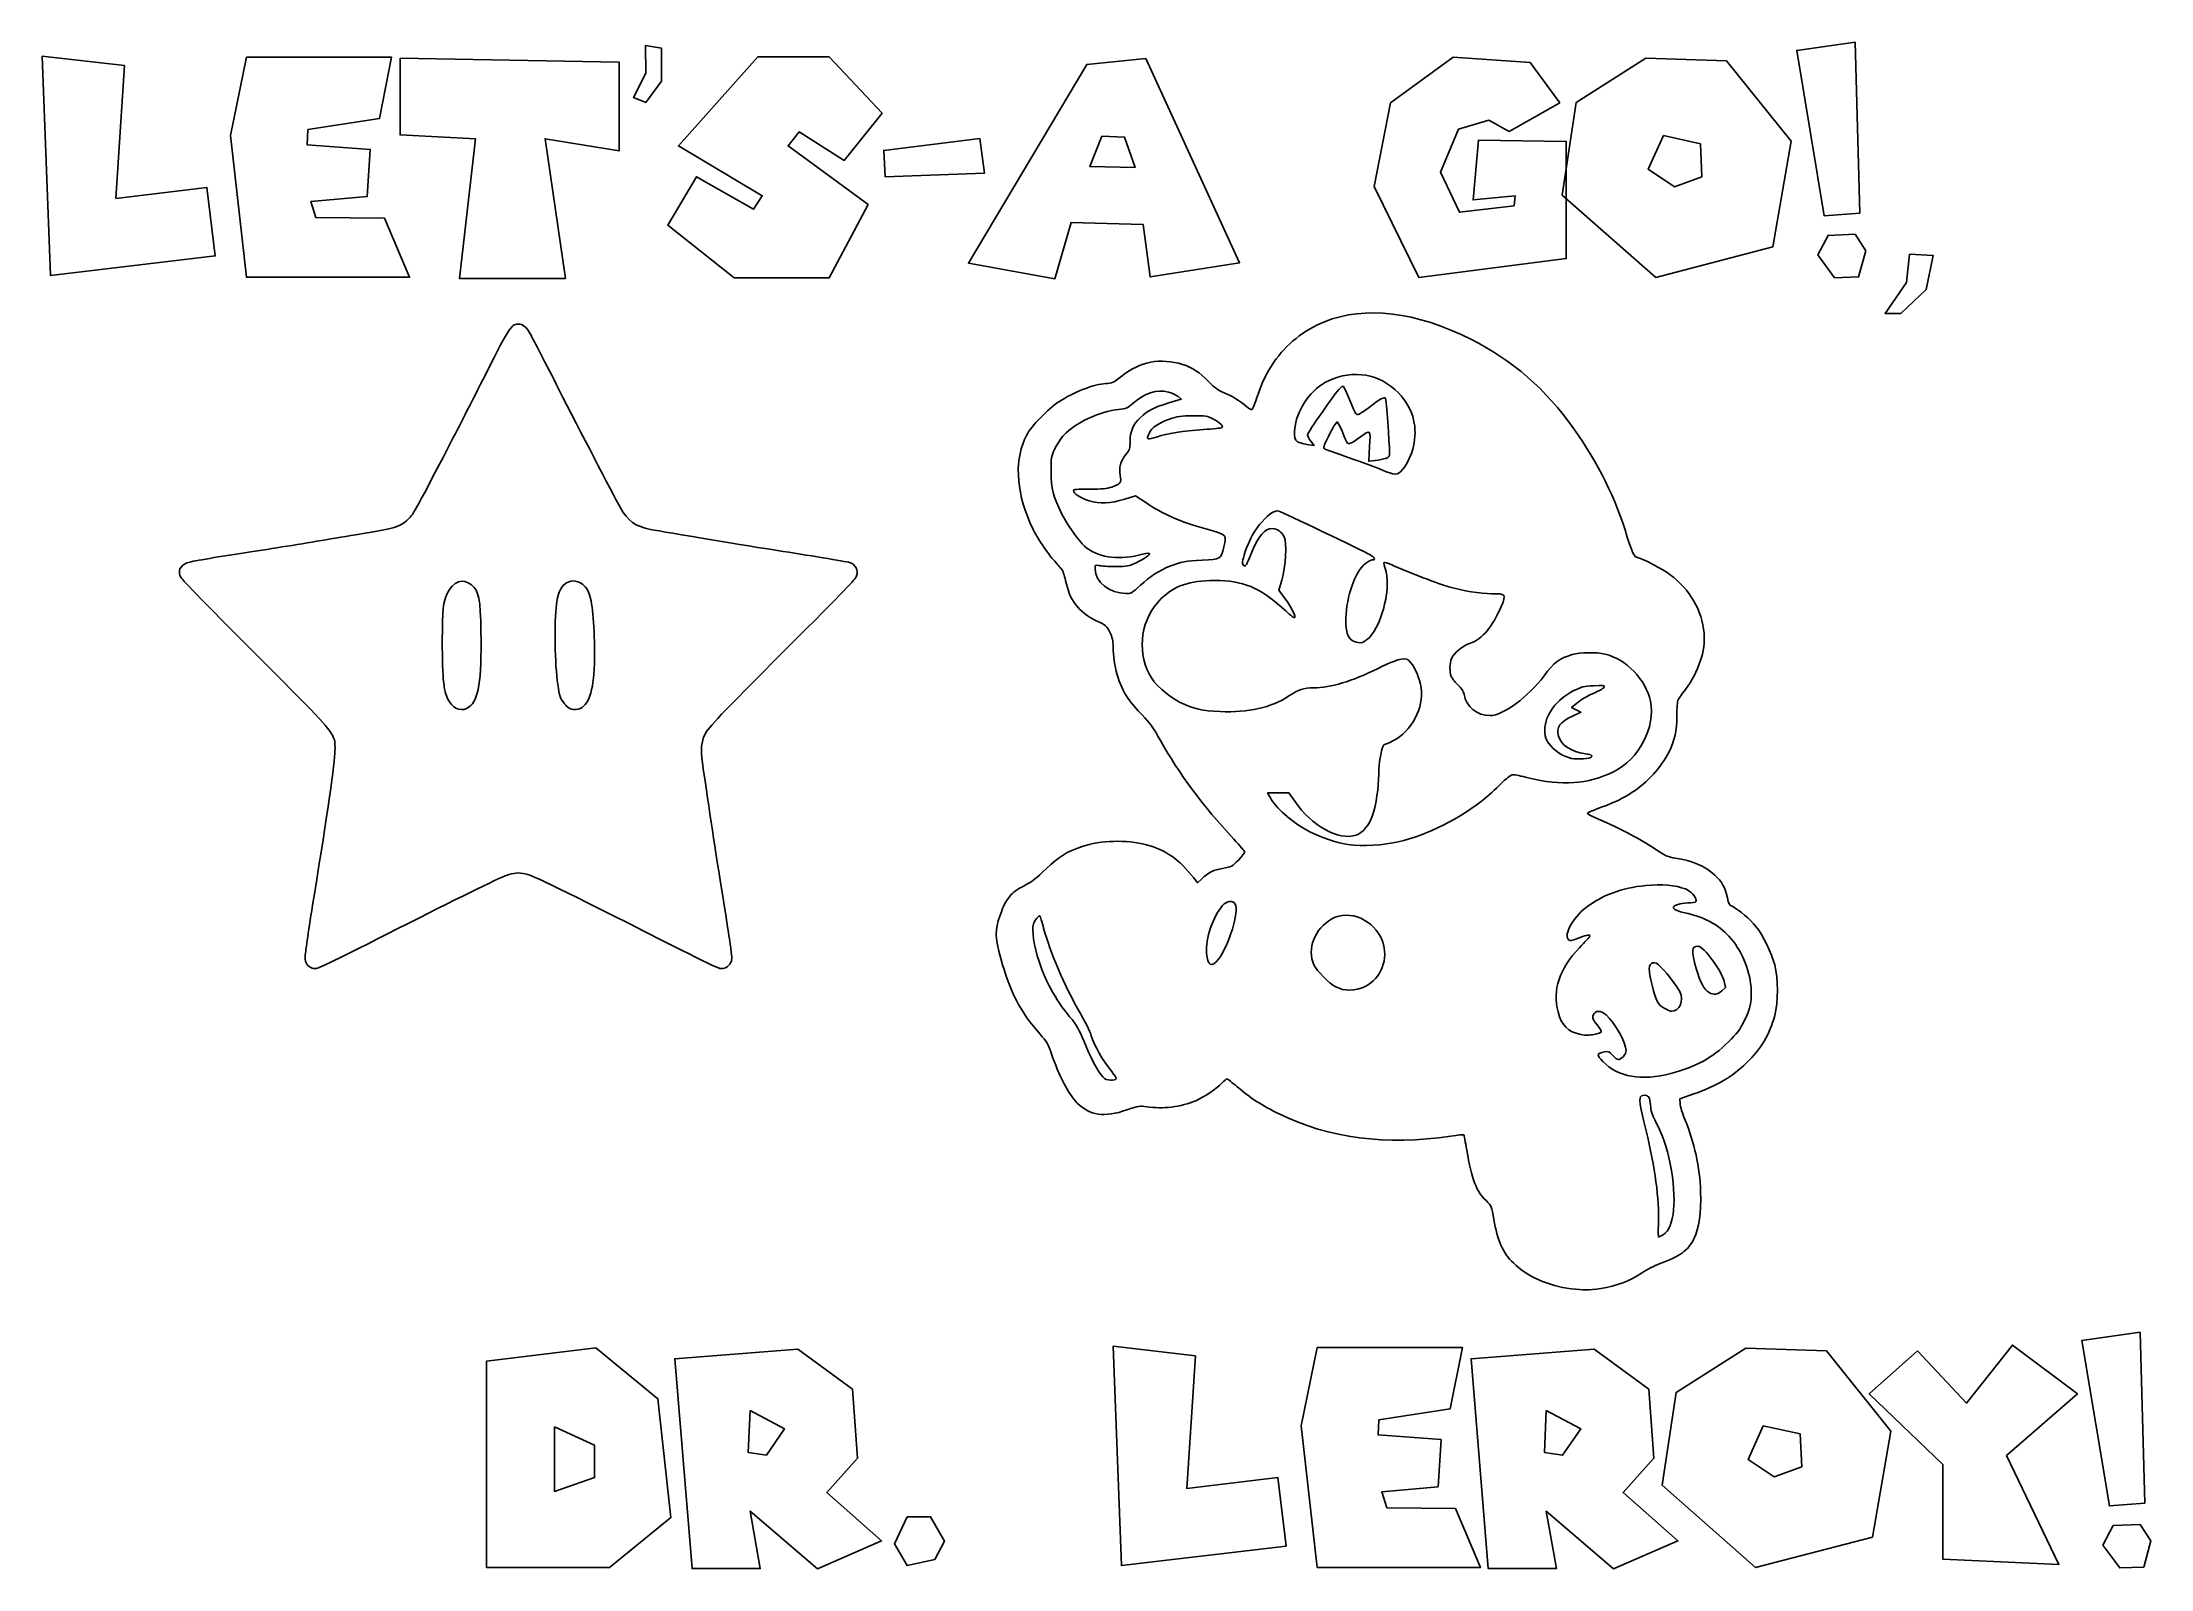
# Model space of a CAD drawing. Extents: x 3 to 278, y 10 to 209.
import ezdxf

# ---------------------------------------------------------------- set-up
doc = ezdxf.new("R2010")
doc.units = 0
doc.layers.add('Layer_1', color=7, linetype='CONTINUOUS')

msp = doc.modelspace()

# ---------------------------------------------------------------- linework, layer by layer
at = {"layer": 'Layer_1', "color": 7}
for points in [[(239.952286, 186.786525), (235.313983, 186.438652), (231.719311, 208.006734), (239.333852, 209.089003)], [(13.603849, 206.035458), (12.482932, 188.719149), (24.349239, 190.149289), (25.431507, 181.220568), (3.94074, 178.669504), (2.858466, 207.272336)], [(29.489953, 207.117727), (48.429666, 207.117727), (46.844915, 199.116664), (37.529667, 197.686523), (37.41371, 195.715246), (45.646688, 195.096807), (45.260163, 188.951062), (37.916192, 188.293971), (38.573285, 186.206738), (47.502006, 186.129431), (50.787466, 178.437588), (29.489953, 178.437588), (27.402719, 196.913472), (29.489953, 207.117726)], [(49.550587, 207.00177), (78.114768, 206.499287), (78.114768, 194.903544), (68.451647, 196.488296), (71.118669, 178.28298), (57.281082, 178.28298), (59.368317, 196.488296), (49.550587, 196.990778)], [(81.554777, 208.663825), (83.64201, 208.315954), (83.64201, 204.025528), (81.59343, 201.242549), (80.008677, 201.86099), (81.59343, 205.030493)], [(112.438035, 199.812409), (107.451866, 193.666664), (101.615342, 197.415955), (100.146547, 195.560637), (110.582717, 187.907446), (105.519242, 178.360284), (93.111796, 178.360284), (84.453643, 185.240426), (88.202932, 191.540779), (95.66286, 187.327659), (96.783781, 189.06702), (85.845131, 195.560637), (96.203994, 207.156379), (105.519242, 207.156379)], [(146.838598, 206.963117), (159.052781, 180.331561), (147.379733, 178.476241), (146.452074, 185.31773), (137.059522, 185.549645), (134.933636, 178.244326), (123.685766, 180.254256), (139.108104, 206.190067)], [(200.83604, 201.165246), (194.226467, 197.454607), (191.559445, 198.923401), (187.616894, 197.725175), (185.259092, 192.120565), (187.732851, 186.902482), (194.844905, 187.752837), (194.999516, 189.028368), (189.510864, 188.525886), (190.206608, 196.295034), (201.647742, 196.140424), (201.647742, 180.872695), (182.437461, 178.398938), (176.600937, 190.265247), (178.726824, 201.165246), (186.921148, 207.117727), (196.970793, 206.421982)], [(222.558705, 206.653897), (230.984949, 196.179076), (228.588501, 182.380141), (213.320767, 178.398938), (201.145237, 189.144325), (202.961904, 201.242549), (212.045235, 207.00177)], [(112.824489, 191.540779), (112.631227, 194.98085), (125.154629, 196.526949), (125.773068, 192.004609)], [(141.079379, 196.836168), (139.494628, 192.893615), (145.408457, 192.739006), (144.055621, 196.720211)], [(214.325731, 196.913473), (212.354455, 192.507091), (215.755873, 190.226595), (219.350552, 191.540779), (219.157291, 195.831203)], [(234.463629, 181.336526), (235.816477, 183.887588), (239.333852, 184.042199), (240.725343, 181.87766), (239.797683, 178.476241), (236.666831, 178.360284)], [(246.4459, 181.452483), (249.538098, 181.25922), (248.610448, 176.814186), (245.286329, 173.721987), (243.237741, 173.721987), (246.059376, 177.741845)], [(148.324983, 157.63095)], [(180.312168, 153.335531)], [(146.111192, 138.256453)], [(58.550708, 122.383188)], [(73.274531, 122.307823)], [(202.07105, 115.740026)], [(179.058034, 104.65187)], [(37.881037, 88.409943)], [(156.292457, 89.492003)], [(175.416031, 85.9378)], [(214.510749, 83.0451)], [(220.291213, 85.143247)], [(215.315141, 74.574991)], [(142.951662, 73.865099)], [(214.321506, 53.571995)], [(75.06107, 38.813512), (83.178089, 32.16528), (84.840146, 16.665641), (76.839083, 10.133363), (60.836959, 10.133363), (60.836959, 37.07415)], [(101.421992, 38.620249), (108.5727, 33.402168), (109.229794, 24.396132), (105.209936, 19.912453), (112.360644, 13.612095), (103.973056, 9.97876), (95.198944, 17.477341), (96.513128, 10.017413), (87.623059, 10.017413), (85.381215, 37.38337)], [(153.293395, 37.769894), (152.172473, 20.45359), (164.038783, 21.883713), (165.121052, 12.954998), (143.630276, 10.403937), (142.548007, 39.006774)], [(169.179505, 38.852164), (188.119219, 38.852164), (186.534467, 30.851103), (177.21922, 29.420958), (177.103263, 27.449677), (185.33624, 26.831233), (184.949715, 20.685489), (177.605745, 20.028402), (178.262838, 17.941171), (187.191559, 17.863823), (190.477019, 10.171974), (169.179505, 10.171974), (167.092272, 28.647859), (169.179505, 38.85212)], [(205.280909, 38.620249), (212.431617, 33.402168), (213.08871, 24.396132), (209.068853, 19.912453), (216.219559, 13.612095), (207.831972, 9.97876), (199.05786, 17.477341), (200.372044, 10.017413), (191.481975, 10.017413), (189.240131, 37.38337)], [(235.58439, 38.388334), (244.010621, 27.913507), (241.614173, 14.114579), (226.346447, 10.133363), (214.170912, 20.878756), (215.987578, 32.976991), (225.070915, 38.736206)], [(247.489291, 38.388334), (253.866955, 31.5855), (259.858085, 39.161383), (268.32298, 32.783724), (259.085038, 24.744002), (265.926532, 10.55855), (250.774756, 11.25429), (250.774756, 23.584431), (241.150291, 32.783724)], [(277.135683, 18.520962), (272.49739, 18.173092), (268.902708, 39.74117), (276.51725, 40.82344)], [(95.198944, 30.619182), (94.967029, 25.130536), (97.324831, 24.821309), (99.682631, 28.222724)], [(199.05786, 30.619182), (198.825945, 25.130536), (201.183747, 24.821309), (203.541548, 28.222724)], [(69.688376, 28.493298), (69.688376, 20.067056), (74.90646, 21.883713), (74.90646, 26.09685)], [(227.351404, 28.647901), (225.380131, 24.241518), (228.781549, 21.96103), (232.376231, 23.275215), (232.182964, 27.565637)], [(115.684682, 16.742947), (118.738227, 16.742947), (120.554894, 13.573442), (119.279362, 11.215637), (115.684682, 10.403937), (114.022625, 13.225572)], [(271.647026, 13.070958), (272.999874, 15.62202), (276.51725, 15.776633), (277.90873, 13.612095), (276.981069, 10.21068), (273.850217, 10.09472)]]:
    msp.add_lwpolyline(points, close=True, dxfattribs=at)
for points in [[(149.79756, 162.038351), (151.441591, 162.549112), (150.985432, 162.912826)], [(172.024509, 159.179157), (171.784411, 159.552254), (171.477472, 159.179157)], [(168.066564, 156.580394), (168.77438, 156.470758), (168.342048, 157.037561)], [(176.753111, 154.529267), (175.895076, 154.428421), (176.00927, 156.341748)], [(146.804135, 149.044841), (145.476614, 149.934832), (144.078844, 149.507144)], [(164.557287, 138.928823), (164.1669, 137.627769), (165.010923, 136.48873)], [(203.03765, 122.896205), (202.351313, 122.307952), (202.957599, 121.996908), (203.563873, 121.685863), (202.463251, 121.181582)], [(166.237785, 110.094613), (165.492839, 111.18489), (164.09372, 111.18489), (162.694602, 111.18489), (163.058882, 110.524829)], [(153.06412, 100.086397), (153.560736, 99.456697), (154.084016, 99.943349)], [(222.252523, 86.621137), (222.442117, 85.79974), (221.935749, 85.347297)], [(218.285539, 71.912412), (216.475135, 71.270446), (216.503048, 70.623731)], [(202.306834, 46.505425), (202.307171, 46.505436)]]:
    msp.add_lwpolyline(points, dxfattribs=at)
for points in [[(170.11368, 172.62044), (175.475303, 174.754051), (182.036623, 173.964306), (189.280746, 170.31342)], [(60.049328, 164.493977), (63.784637, 171.916989), (64.035252, 172.320468), (64.910575, 172.320468)], [(64.910575, 172.320468), (65.610156, 172.320468), (65.996001, 171.991901), (66.621961, 170.863123)], [(66.621961, 170.863123), (66.918286, 170.328762), (68.556739, 167.146889), (70.262969, 163.792294)], [(163.527533, 167.344438), (165.102896, 169.680406), (167.449603, 171.560287), (170.11368, 172.62044)], [(143.74774, 165.570823), (146.030942, 167.430514), (148.749547, 167.945233), (151.613568, 167.060072)], [(189.280746, 170.31342), (194.708547, 167.577923), (198.970164, 163.862418), (202.660043, 158.648632)], [(141.566927, 164.552081), (142.300385, 164.552081), (142.761405, 164.767445), (143.74774, 165.570823)], [(151.613568, 167.060072), (152.887841, 166.666241), (153.845569, 166.03187), (155.024208, 164.800967)], [(161.381468, 162.969528), (162.06384, 164.930592), (162.501962, 165.823742), (163.527533, 167.344438)], [(179.778945, 163.353556), (177.356489, 165.834726), (173.846831, 166.444218), (170.660869, 164.937023)], [(56.043905, 156.667486), (57.14143, 158.775239), (58.943881, 162.297164), (60.049328, 164.493977)], [(70.262969, 163.792294), (73.01333, 158.384854), (77.064359, 150.595876), (78.283324, 148.371432)], [(135.460929, 162.185505), (137.279123, 163.406039), (140.236046, 164.552081), (141.566927, 164.552081)], [(149.756627, 163.461903), (148.20973, 163.833), (146.657532, 163.337293), (145.154661, 161.992246)], [(150.985432, 162.912826), (150.734555, 163.112867), (150.181598, 163.359958), (149.756627, 163.461903)], [(155.024208, 164.800967), (155.785353, 164.006073), (156.238361, 163.681159), (157.024077, 163.366615)], [(157.024077, 163.366615), (158.080033, 162.943883), (159.050901, 162.337865), (159.982326, 161.520058)], [(160.668036, 161.183388), (160.745718, 161.261196), (161.066714, 162.06496), (161.381468, 162.969528)], [(170.660869, 164.937023), (168.467126, 163.899211), (166.639536, 161.421308), (166.292826, 159.014661)], [(167.911542, 157.890358), (167.913838, 158.160331), (171.525509, 163.349359), (172.151343, 163.980842)], [(172.151343, 163.980842), (172.311935, 164.142872), (172.51317, 164.23227), (172.598547, 164.179505)], [(172.598547, 164.179505), (172.684017, 164.126739), (173.046822, 163.356594), (173.404998, 162.468079)], [(173.404998, 162.468079), (174.274709, 160.310524), (174.223356, 160.378073), (174.776197, 160.664213)], [(176.174571, 161.636777), (177.398271, 162.59248), (177.932448, 162.875292), (178.075806, 162.643346)], [(178.075806, 162.643346), (178.176046, 162.481102), (178.598807, 156.869957), (178.609842, 155.554885)], [(181.749731, 159.829318), (181.480038, 161.000314), (180.680425, 162.430233), (179.778945, 163.353556)], [(131.280969, 157.861503), (131.879533, 158.998816), (134.034273, 161.227816), (135.460929, 162.185505)], [(143.272673, 161.18331), (140.815249, 160.936191), (137.558281, 159.418059), (136.14615, 157.861503)], [(145.154661, 161.992246), (144.437229, 161.350136), (144.286241, 161.285233), (143.272673, 161.18331)], [(144.768217, 156.95818), (144.768217, 158.347506), (145.126473, 159.203553), (146.088876, 160.113744)], [(146.088876, 160.113744), (147.1099, 161.079389), (147.705138, 161.388284), (149.79756, 162.038351)], [(149.897346, 159.929123), (148.495866, 159.445418), (147.605863, 158.822024), (147.240909, 158.06846)], [(152.954322, 160.369847), (151.408181, 160.360974), (150.961977, 160.296569), (149.897346, 159.929123)], [(155.551848, 159.964407), (154.82824, 160.346744), (154.61861, 160.379462), (152.954322, 160.369847)], [(156.746349, 158.814599), (156.99433, 158.967857), (156.454561, 159.487417), (155.551848, 159.964407)], [(159.982326, 161.520058), (160.304127, 161.237521), (160.584645, 161.099791), (160.668036, 161.183388)], [(174.776197, 160.664213), (175.025806, 160.79339), (175.655071, 161.231044), (176.174571, 161.636777)], [(180.312168, 153.335527), (181.679284, 155.072825), (182.250719, 157.6541), (181.749731, 159.829318)], [(131.691253, 146.456107), (129.831789, 150.734882), (129.684546, 154.828144), (131.280969, 157.861503)], [(136.14615, 157.861503), (135.753403, 157.42858), (135.212644, 156.61391), (134.944452, 156.051111)], [(144.216446, 155.30962), (144.702735, 155.946477), (144.768217, 156.142098), (144.768217, 156.95818)], [(147.240909, 158.06846), (146.832578, 157.22536), (146.97789, 157.166717), (148.324983, 157.63095)], [(148.324983, 157.63095), (149.57087, 158.06029), (151.645046, 158.381194), (154.349755, 158.56306)], [(154.349755, 158.56306), (155.577629, 158.645617), (156.656098, 158.758812), (156.746349, 158.814599)], [(166.292826, 159.014661), (166.017692, 157.104862), (166.187819, 156.871417), (168.066564, 156.580394)], [(168.342048, 157.037561), (168.104276, 157.349302), (167.910542, 157.733059), (167.911542, 157.890358)], [(170.53714, 157.493469), (170.019407, 156.420561), (169.944297, 156.1558), (170.125914, 156.043568)], [(171.477472, 159.179157), (171.308658, 158.973955), (170.885512, 158.215394), (170.53714, 157.493469)], [(172.548336, 158.007478), (172.39229, 158.446696), (172.156565, 158.973955), (172.024509, 159.179157)], [(173.044474, 156.918384), (172.92764, 157.078171), (172.704369, 157.56826), (172.548336, 158.007478)], [(174.823979, 157.628622), (173.496377, 156.654035), (173.296189, 156.574139), (173.044474, 156.918384)], [(176.00927, 156.341748), (176.142627, 158.576042), (176.131324, 158.588322), (174.823979, 157.628622)], [(202.660043, 158.648632), (205.850762, 154.140148), (208.100206, 149.581298), (209.621322, 144.540574)], [(50.438735, 146.714597), (51.312617, 147.559001), (51.158484, 147.285306), (56.043905, 156.667486)], [(134.944452, 156.051111), (134.479851, 155.076102), (134.45686, 154.935048), (134.45686, 153.060034)], [(143.475058, 152.616037), (143.285697, 153.657793), (143.471613, 154.334633), (144.216446, 155.30962)], [(170.125914, 156.043568), (170.248096, 155.968035), (171.694452, 155.446057), (173.340029, 154.88358)], [(173.340029, 154.88358), (174.985606, 154.321103), (176.898726, 153.614566), (177.591401, 153.313506)], [(178.11289, 154.805021), (177.836929, 154.708821), (177.225015, 154.584726), (176.753111, 154.529267)], [(178.609842, 155.554885), (178.613287, 155.048314), (178.554957, 154.959137), (178.11289, 154.805021)], [(134.45686, 153.060034), (134.45686, 150.823341), (134.684748, 149.94021), (135.879644, 147.54644)], [(142.369576, 151.066211), (143.560936, 151.481517), (143.656827, 151.615937), (143.475058, 152.616037)], [(177.591401, 153.313506), (179.28347, 152.578065), (179.718871, 152.581587), (180.312168, 153.335531)], [(137.369222, 150.611102), (137.369222, 150.7627), (137.868524, 150.806455), (139.455097, 150.793888)], [(139.441736, 149.263132), (138.341684, 149.597256), (137.369222, 150.229759), (137.369222, 150.611102)], [(144.078844, 149.507144), (142.122024, 148.908403), (140.832924, 148.840568), (139.441736, 149.263132)], [(139.455097, 150.793888), (141.104094, 150.780799), (141.714531, 150.837855), (142.369576, 151.066211)], [(154.631367, 145.598233), (151.298465, 146.538033), (149.098023, 147.506955), (146.804135, 149.044841)], [(44.721373, 145.012282), (48.729405, 145.662313), (49.62598, 145.929264), (50.438735, 146.714597)], [(78.283324, 148.371432), (79.231308, 146.641497), (80.213739, 145.937448), (82.221565, 145.54916)], [(134.776813, 141.56798), (133.691145, 142.798998), (132.373229, 144.886818), (131.691253, 146.456107)], [(135.879644, 147.54644), (136.55619, 146.191103), (138.108738, 143.969968), (138.802785, 143.364486)], [(161.973354, 146.54696), (161.085294, 145.575281), (160.331184, 144.224713), (159.79274, 142.641636)], [(164.168539, 147.935556), (163.693135, 148.08168), (162.941421, 147.606167), (161.973354, 146.54696)], [(176.020907, 142.249786), (175.055098, 142.789593), (164.61236, 147.799135), (164.168539, 147.935556)], [(29.784711, 142.578465), (32.748257, 143.016742), (36.816707, 143.669403), (39.878175, 144.19768)], [(39.878175, 144.19768), (41.421889, 144.464057), (43.601322, 144.830623), (44.721373, 145.012282)], [(82.221565, 145.54916), (84.13388, 145.179349), (95.412352, 143.300771), (98.765761, 142.793496)], [(138.802785, 143.364486), (140.442862, 141.933675), (143.028761, 141.501037), (145.861442, 142.183525)], [(154.185662, 141.522253), (156.598198, 141.627214), (156.603281, 141.630365), (156.988284, 143.266365)], [(156.988284, 143.266365), (157.370903, 144.892131), (157.464723, 144.799306), (154.631367, 145.598233)], [(160.509581, 142.273371), (161.474576, 144.674461), (162.302284, 145.661049), (163.351693, 145.661049)], [(163.351693, 145.661049), (163.892335, 145.661049), (164.577696, 145.168306), (164.857668, 144.578316)], [(164.857668, 144.578316), (165.245497, 143.761009), (165.081462, 140.675796), (164.557287, 138.928823)], [(209.621322, 144.540574), (210.213083, 142.579583), (210.559839, 141.885702), (210.95061, 141.880571)], [(20.826195, 139.552738), (20.55726, 140.367591), (21.055996, 141.044469), (22.105765, 141.289354)], [(22.105765, 141.289354), (22.902236, 141.475168), (27.178598, 142.193058), (29.784711, 142.578465)], [(98.765761, 142.793496), (102.584577, 142.215835), (107.601626, 141.379709), (108.176647, 141.225105)], [(108.176647, 141.225105), (108.936395, 141.020847), (109.3839, 140.171558), (109.095497, 139.481298)], [(135.819988, 140.382605), (135.666234, 140.558353), (135.196806, 141.091771), (134.776813, 141.56798)], [(136.345768, 138.887065), (136.210353, 139.533863), (135.973755, 140.206854), (135.819988, 140.382605)], [(140.714509, 140.816282), (140.212463, 140.928278), (140.20287, 140.92001), (140.20287, 140.375547)], [(140.20287, 140.375547), (140.20287, 138.687182), (142.078509, 137.20484), (144.258135, 137.170608)], [(142.879111, 140.702146), (141.969967, 140.702146), (140.995912, 140.753486), (140.714509, 140.816282)], [(145.555328, 141.19088), (144.611705, 140.740184), (144.403424, 140.702146), (142.879111, 140.702146)], [(147.278259, 142.415911), (147.425014, 142.26843), (146.634297, 141.706215), (145.555328, 141.19088)], [(145.861442, 142.183525), (146.592573, 142.359684), (147.230152, 142.464254), (147.278259, 142.415911)], [(146.111192, 138.256447), (147.373661, 139.427021), (148.565383, 140.19571), (149.963246, 140.741117)], [(149.963246, 140.741117), (151.451754, 141.321885), (152.027259, 141.428353), (154.185662, 141.522253)], [(159.79274, 142.641636), (159.351222, 141.343503), (159.324441, 141.046869), (159.626159, 140.79646)], [(159.626159, 140.79646), (159.80387, 140.64898), (159.964974, 140.918327), (160.509581, 142.273371)], [(172.921568, 133.926832), (172.956338, 136.781261), (174.147978, 140.122702), (175.473661, 141.083021)], [(175.473661, 141.083021), (175.841884, 141.349757), (176.234609, 141.567989), (176.346371, 141.567989)], [(178.040999, 140.424904), (178.864381, 138.268874), (177.709802, 133.243345), (175.981451, 131.460398)], [(176.346371, 141.567989), (176.82637, 141.567989), (176.67558, 141.883883), (176.020907, 142.249786)], [(177.887081, 141.207697), (177.829399, 141.149973), (177.89871, 140.79771), (178.040999, 140.424904)], [(178.815018, 140.953597), (178.362381, 141.151077), (177.944818, 141.265422), (177.887081, 141.207697)], [(186.328554, 138.050863), (185.150369, 138.388243), (181.172504, 139.925021), (178.815018, 140.953597)], [(210.95061, 141.880571), (211.349416, 141.875226), (214.34618, 140.2988), (215.230182, 139.629181)], [(30.220066, 129.783554), (21.85039, 138.162448), (20.989577, 139.057655), (20.826195, 139.552738)], [(58.868265, 138.295328), (57.737463, 139.227436), (56.456473, 138.775923), (55.690576, 137.175278)], [(60.089641, 132.163562), (60.027429, 136.529308), (59.834308, 137.499035), (58.868265, 138.295328)], [(71.684125, 138.764566), (70.367144, 138.369984), (69.91062, 137.109025), (69.782479, 133.5119)], [(74.137651, 137.355476), (73.675939, 138.428742), (72.608811, 139.041601), (71.684125, 138.764566)], [(109.095497, 139.481298), (108.87747, 138.959492), (108.035968, 138.087114), (99.74482, 129.787552)], [(140.359415, 133.634021), (138.037524, 134.753711), (136.899225, 136.243532), (136.345768, 138.887065)], [(144.258135, 137.170608), (144.875654, 137.160953), (145.022373, 137.246892), (146.111192, 138.256453)], [(155.788025, 138.886293), (152.532373, 138.886293), (150.544621, 138.200558), (148.791256, 136.472535)], [(164.821759, 135.127905), (161.654356, 137.976726), (159.468102, 138.886293), (155.788025, 138.886293)], [(191.914808, 137.16008), (190.41574, 137.16008), (188.212333, 137.511436), (186.328554, 138.050863)], [(215.230182, 139.629181), (217.789263, 137.690717), (219.366669, 134.964754), (219.641696, 132.005554)], [(55.690576, 137.175278), (55.161558, 136.069694), (55.061694, 135.116836), (55.052101, 131.082968)], [(74.906929, 129.463711), (74.89409, 133.432057), (74.621126, 136.231604), (74.137651, 137.355476)], [(148.791256, 136.472535), (146.240012, 133.958158), (145.605725, 129.937726), (147.248105, 126.691291)], [(166.189678, 134.011571), (166.119908, 134.011571), (165.504398, 134.513924), (164.821759, 135.127905)], [(165.010923, 136.48873), (165.802465, 135.420515), (166.472906, 134.011571), (166.189678, 134.011571)], [(189.186621, 130.72683), (190.759508, 131.299773), (191.980579, 132.773717), (193.20343, 135.575464)], [(193.20343, 135.575464), (193.852173, 137.061817), (193.772272, 137.16008), (191.914808, 137.16008)], [(58.550708, 122.383188), (59.803608, 123.338823), (60.181165, 125.738288), (60.089641, 132.163562)], [(69.782479, 133.5119), (69.649306, 129.773805), (69.962009, 125.064374), (70.431799, 123.732863)], [(142.12628, 132.122464), (141.722496, 132.939563), (141.623036, 133.024652), (140.359415, 133.634021)], [(142.559205, 130.284106), (142.555716, 131.017756), (142.449081, 131.469279), (142.12628, 132.122464)], [(174.014096, 130.913485), (173.167736, 131.267114), (172.898229, 132.010459), (172.921568, 133.926832)], [(40.708476, 118.696136), (40.223863, 119.681584), (38.667894, 121.326415), (30.220066, 129.783554)], [(55.052101, 131.082968), (55.039575, 125.841837), (55.231944, 124.200701), (55.994166, 123.043281)], [(73.274531, 122.307823), (74.426784, 123.152394), (74.920426, 125.316368), (74.906929, 129.463711)], [(99.74482, 129.787552), (91.179101, 121.213137), (89.782891, 119.741354), (89.288164, 118.764873)], [(144.470778, 123.525142), (143.267683, 125.264885), (142.572508, 127.722894), (142.559205, 130.284106)], [(175.981451, 131.460398), (175.306324, 130.763958), (174.745262, 130.60798), (174.014096, 130.913485)], [(186.698044, 128.703525), (187.016927, 129.465223), (188.067033, 130.318999), (189.186621, 130.72683)], [(206.723658, 129.277721), (205.590512, 129.552136), (203.503206, 129.518794), (202.438471, 129.209274)], [(212.636632, 123.133386), (212.024078, 125.98963), (209.508919, 128.603225), (206.723658, 129.277721)], [(219.641696, 132.005554), (219.849745, 129.767115), (218.901606, 126.908097), (217.212526, 124.680633)], [(147.248105, 126.691291), (147.903836, 125.395167), (149.661234, 123.774209), (151.222701, 123.025313)], [(168.696907, 124.878333), (170.957957, 124.891245), (173.667956, 125.709039), (177.112971, 127.418039)], [(177.112971, 127.418039), (178.687974, 128.199375), (179.622526, 128.56911), (180.15069, 128.619856)], [(180.15069, 128.619856), (180.865878, 128.68857), (180.944058, 128.658475), (181.400984, 128.138048)], [(181.400984, 128.138048), (181.960825, 127.500404), (182.514025, 126.134727), (182.71904, 124.884152)], [(186.640716, 126.383381), (186.420818, 126.961746), (186.449146, 128.10909), (186.698044, 128.703525)], [(202.438471, 129.209274), (200.753925, 128.719559), (200.060552, 128.199576), (198.765998, 126.455156)], [(156.501342, 121.779279), (160.191535, 121.625259), (163.174762, 122.302409), (165.483583, 123.818132)], [(165.483583, 123.818132), (166.793173, 124.677855), (167.377945, 124.870799), (168.696907, 124.878333)], [(182.71904, 124.884152), (183.140953, 122.310401), (181.474803, 119.172243), (179.040567, 117.955846)], [(187.507962, 125.283833), (187.116098, 125.664669), (186.72585, 126.15946), (186.640716, 126.383381)], [(188.320437, 124.067094), (188.25706, 124.399215), (187.959237, 124.84524), (187.507962, 125.283833)], [(191.743797, 121.260237), (189.994004, 121.259926), (188.645016, 122.365954), (188.320437, 124.067094)], [(198.765998, 126.455156), (196.728452, 123.709527), (193.418075, 121.260558), (191.743797, 121.260237)], [(198.858051, 119.449717), (198.860348, 121.309599), (200.440066, 123.424291), (202.639938, 124.511516)], [(202.639938, 124.511516), (203.627633, 124.999673), (203.980971, 125.088007), (205.230789, 125.159269)], [(204.747267, 123.951675), (204.184485, 123.694709), (203.415142, 123.219744), (203.03765, 122.896205)], [(206.605186, 125.02198), (206.527388, 124.786874), (206.339714, 124.678781), (204.747267, 123.951675)], [(205.230789, 125.159269), (206.424673, 125.227343), (206.665224, 125.203306), (206.605186, 125.02198)], [(217.212526, 124.680633), (216.767892, 124.094279), (216.331605, 123.479066), (216.242995, 123.313508)], [(55.994166, 123.043281), (56.680679, 122.000819), (57.703246, 121.7368), (58.550708, 122.383188)], [(70.431799, 123.732863), (70.638887, 123.145901), (71.270608, 122.374879), (71.707382, 122.175996)], [(71.707382, 122.175996), (72.146119, 121.976226), (72.909761, 122.040453), (73.274531, 122.307823)], [(146.346522, 121.338821), (145.667417, 122.03149), (144.823337, 123.015335), (144.470778, 123.525142)], [(148.71887, 118.032889), (147.821623, 119.647005), (147.320367, 120.345514), (146.346522, 121.338821)], [(151.222701, 123.025313), (153.10319, 122.123406), (154.14425, 121.87766), (156.501342, 121.779279)], [(202.463251, 121.181582), (200.852246, 120.443463), (200.347409, 119.723271), (200.650906, 118.596133)], [(207.817931, 113.933044), (211.116703, 115.539074), (213.3506, 119.804261), (212.636632, 123.133386)], [(216.081891, 121.208327), (216.081891, 119.263251), (215.804523, 118.020387), (215.021889, 116.458631)], [(216.242995, 123.313508), (216.154383, 123.147946), (216.081891, 122.200615), (216.081891, 121.208327)], [(41.053643, 116.672934), (41.065334, 117.933757), (41.05573, 117.990062), (40.708476, 118.696136)], [(89.288164, 118.764873), (88.842506, 117.88525), (88.753394, 116.848195), (88.978425, 115.160107)], [(199.112372, 118.032889), (198.957197, 118.319873), (198.857423, 118.875743), (198.858051, 119.449717)], [(200.650906, 118.596133), (200.97351, 117.398077), (202.250527, 116.559048), (204.158856, 116.291337)], [(38.367247, 97.995808), (40.055366, 108.333498), (41.039812, 115.1778), (41.053643, 116.672934)], [(158.291966, 105.163876), (154.280087, 109.463626), (151.123593, 113.706857), (148.71887, 118.032889)], [(177.919083, 117.48191), (177.635053, 117.48191), (177.197767, 115.145663), (177.197174, 113.624983)], [(179.040567, 117.955846), (178.518939, 117.695178), (178.014265, 117.48191), (177.919083, 117.48191)], [(202.07105, 115.74001), (200.856688, 116.110732), (199.643198, 117.051161), (199.112372, 118.032889)], [(204.762037, 115.758116), (204.411431, 115.570485), (202.664823, 115.558733), (202.07105, 115.740026)], [(204.158856, 116.291337), (205.01296, 116.171517), (205.209625, 115.997666), (204.762037, 115.758116)], [(215.021889, 116.458631), (214.03224, 114.483771), (212.254862, 112.543008), (210.257156, 111.255894)], [(88.978425, 115.160107), (89.287976, 112.838023), (90.568245, 104.311958), (91.11004, 100.964478)], [(177.197174, 113.624983), (177.19657, 111.958258), (176.848057, 109.612091), (176.398189, 108.245361)], [(192.888818, 112.1321), (193.940192, 113.161749), (194.441425, 113.546262), (194.73227, 113.546262)], [(194.73227, 113.546262), (194.951959, 113.546262), (195.825252, 113.373334), (196.672913, 113.161969)], [(196.672913, 113.161969), (201.089878, 112.060612), (204.44941, 112.293039), (207.817931, 113.933044)], [(163.058882, 110.524829), (163.754976, 109.263521), (165.780347, 107.452961), (167.673651, 106.399507)], [(174.266229, 105.66864), (171.974201, 104.912202), (168.452053, 106.853909), (166.237785, 110.094613)], [(179.057978, 104.651866), (182.723275, 105.357617), (187.055268, 107.391828), (190.578986, 110.061862)], [(190.578986, 110.061862), (191.055204, 110.422701), (192.094624, 111.354313), (192.888818, 112.1321)], [(210.257156, 111.255894), (208.852339, 110.350773), (208.154465, 110.012863), (206.22552, 109.303775)], [(176.398189, 108.245361), (176.013477, 107.076533), (175.06733, 105.933033), (174.266229, 105.66864)], [(204.460388, 108.589098), (204.323867, 108.452577), (204.67846, 108.256581), (206.478945, 107.473349)], [(206.22552, 109.303775), (205.311935, 108.967937), (204.517625, 108.646331), (204.460388, 108.589098)], [(206.478945, 107.473349), (209.062365, 106.349531), (211.218744, 105.206667), (213.047125, 103.992262)], [(138.514498, 104.193888), (140.876136, 104.997783), (144.327326, 105.086163), (146.893338, 104.408449)], [(159.72361, 103.457708), (159.72361, 103.552186), (159.079369, 104.319959), (158.291966, 105.163876)], [(167.673651, 106.399507), (169.049222, 105.63412), (170.956189, 104.913522), (172.486945, 104.580691)], [(172.486945, 104.580691), (174.225216, 104.202725), (176.874466, 104.231428), (179.058034, 104.65187)], [(133.827516, 101.271161), (135.487757, 102.880435), (136.487639, 103.503945), (138.514498, 104.193888)], [(146.893338, 104.408449), (149.400509, 103.746268), (151.136907, 102.530095), (153.06412, 100.086397)], [(156.836762, 101.335646), (158.003969, 101.538616), (158.08608, 101.581877), (158.888135, 102.416506)], [(158.888135, 102.416506), (159.347654, 102.89469), (159.72361, 103.363229), (159.72361, 103.457708)], [(213.047125, 103.992262), (214.62035, 102.947329), (214.930684, 102.802293), (215.880773, 102.667919)], [(215.880773, 102.667919), (218.096692, 102.354518), (219.718736, 101.660846), (221.022934, 100.468871)], [(63.735096, 100.53356), (62.931997, 100.304938), (57.764623, 97.79729), (50.673296, 94.194894)], [(66.215531, 100.533477), (65.267098, 100.804708), (64.687631, 100.804719), (63.735096, 100.53356)], [(86.245245, 90.679471), (72.361442, 97.715746), (67.214945, 100.247663), (66.215531, 100.533477)], [(91.11004, 100.964478), (92.172941, 94.397316), (92.493671, 92.33116), (92.674026, 90.889115)], [(129.118508, 97.743349), (129.464124, 98.17119), (130.085585, 98.621345), (130.947446, 99.068131)], [(130.947446, 99.068131), (131.936677, 99.580945), (132.634318, 100.114582), (133.827516, 101.271161)], [(154.084016, 99.943349), (155.050396, 100.842093), (155.601526, 101.120841), (156.836762, 101.335646)], [(212.027277, 99.097417), (208.850734, 98.777013), (206.422708, 97.882499), (204.244942, 96.230325)], [(217.19713, 98.6459), (215.98557, 99.130664), (214.040833, 99.300506), (212.027277, 99.097417)], [(221.022934, 100.468871), (221.958681, 99.613645), (222.405731, 98.80662), (222.680828, 97.475978)], [(37.181738, 90.061371), (37.27965, 91.091526), (37.708146, 93.959602), (38.367247, 97.995808)], [(127.77295, 95.120181), (128.36263, 96.735937), (128.463358, 96.932349), (129.118508, 97.743349)], [(156.825901, 96.470636), (155.618062, 95.151973), (154.582643, 92.10002), (154.728141, 90.287358)], [(156.292457, 89.492003), (157.674598, 91.304398), (159.006712, 95.688085), (158.476432, 96.678932)], [(158.476432, 96.678932), (158.184493, 97.224417), (157.429012, 97.129082), (156.825901, 96.470636)], [(217.126415, 95.542004), (215.406682, 95.898114), (215.138187, 96.395308), (216.495559, 96.710228)], [(216.495559, 96.710228), (216.830837, 96.788005), (217.441658, 96.853359), (217.85293, 96.855424)], [(218.600702, 97.161951), (218.600702, 97.61862), (217.892049, 98.367842), (217.19713, 98.6459)], [(217.85293, 96.855424), (218.484508, 96.858034), (218.600702, 96.906207), (218.600702, 97.161951)], [(222.680828, 97.475978), (222.836257, 96.724194), (222.935601, 96.561023), (223.368453, 96.346644)], [(223.368453, 96.346644), (224.213868, 95.927928), (225.641249, 94.704312), (226.398973, 93.748739)], [(50.673296, 94.194894), (42.416773, 90.000557), (39.012299, 88.324902), (38.636694, 88.270538)], [(127.909506, 89.571889), (127.131953, 92.397729), (127.109684, 93.302805), (127.77295, 95.120181)], [(132.166065, 94.079638), (131.910128, 93.304159), (132.22572, 91.17012), (132.891963, 89.170488)], [(133.024228, 95.113411), (132.889858, 95.255796), (132.332739, 94.584678), (132.166065, 94.079638)], [(133.488958, 93.524588), (133.266895, 94.362895), (133.057777, 95.077869), (133.024228, 95.113411)], [(138.283459, 82.395562), (136.24025, 85.949311), (134.306664, 90.437526), (133.488958, 93.524588)], [(171.081002, 94.738179), (168.831896, 93.495252), (167.789591, 90.816058), (168.752099, 88.751773)], [(177.677174, 91.853303), (176.628509, 94.631224), (173.423755, 96.032835), (171.081002, 94.738179)], [(204.244942, 96.230325), (202.517557, 94.919829), (201.298149, 92.684415), (201.953287, 92.029284)], [(222.883725, 92.4756), (221.440529, 94.037291), (219.56252, 95.037545), (217.126415, 95.542004)], [(226.398973, 93.748739), (227.340684, 92.561125), (228.439639, 90.322976), (228.852519, 88.751773)], [(92.674026, 90.889115), (92.849808, 89.483606), (92.849098, 89.420046), (92.653253, 89.019087)], [(175.416031, 85.937807), (177.5225, 86.935873), (178.534267, 89.582833), (177.677174, 91.853303)], [(203.367069, 90.971165), (200.76653, 88.272511), (199.837479, 85.481591), (200.582414, 82.605898)], [(201.953287, 92.029284), (202.155672, 91.826883), (202.301124, 91.848155), (203.145937, 92.203729)], [(203.145937, 92.203729), (204.072024, 92.593517), (204.747267, 92.721007), (204.747267, 92.506063)], [(204.747267, 92.506063), (204.747267, 92.44956), (204.126178, 91.758914), (203.367069, 90.971165)], [(218.61704, 88.272988), (217.943274, 90.623316), (217.989615, 91.191861), (218.854939, 91.191861)], [(218.854939, 91.191861), (219.550972, 91.191861), (221.93904, 87.979229), (222.252523, 86.621137)], [(225.76237, 85.837796), (225.532405, 88.314545), (224.474269, 90.75446), (222.883725, 92.4756)], [(37.881079, 88.409943), (37.312938, 88.70178), (37.100276, 89.203961), (37.181738, 90.061371)], [(38.636694, 88.270538), (38.391872, 88.235152), (38.125859, 88.284213), (37.881037, 88.409943)], [(91.233307, 88.278628), (91.014289, 88.319755), (88.769657, 89.400099), (86.245245, 90.679471)], [(92.653253, 89.019087), (92.390738, 88.48153), (91.798359, 88.172626), (91.233307, 88.278628)], [(133.019169, 79.723549), (130.45875, 82.603293), (129.113565, 85.196001), (127.909506, 89.571889)], [(132.891963, 89.170488), (133.821363, 86.381162), (135.323931, 83.748141), (137.234724, 81.560421)], [(154.728141, 90.287358), (154.861918, 88.620742), (155.413979, 88.340054), (156.292457, 89.492003)], [(168.752099, 88.751773), (169.138323, 87.923429), (170.683673, 86.359003), (171.580316, 85.888615)], [(212.851298, 86.101964), (212.340751, 88.091617), (212.368137, 88.842818), (212.956887, 88.998995)], [(212.956887, 88.998995), (213.313992, 89.093713), (213.474457, 89.005049), (214.073103, 88.379709)], [(214.073103, 88.379709), (214.938685, 87.476021), (216.121115, 85.927988), (216.458393, 85.256876)], [(220.291213, 85.143247), (219.633125, 85.50023), (219.156411, 86.391403), (218.61704, 88.272988)], [(228.852519, 88.751773), (229.32469, 86.954942), (229.323855, 83.895038), (228.850432, 82.139914)], [(171.580316, 85.888615), (172.723824, 85.288736), (174.082893, 85.306157), (175.416031, 85.9378)], [(214.51076, 83.0451), (213.663818, 83.477807), (213.39994, 83.963905), (212.851298, 86.101964)], [(221.935749, 85.347297), (221.373342, 84.844785), (220.940475, 84.791083), (220.291213, 85.143247)], [(224.877711, 81.431486), (225.668925, 83.052313), (225.909659, 84.251382), (225.76237, 85.837796)], [(200.582414, 82.605898), (201.038654, 80.844699), (201.885026, 80.010507), (203.556256, 79.674876)], [(205.179123, 82.178971), (205.396917, 82.836891), (206.126978, 82.852029), (206.853993, 82.2137)], [(215.36747, 82.693047), (215.277585, 82.692177), (214.892065, 82.85029), (214.510749, 83.0451)], [(216.458393, 85.256876), (217.05162, 84.076478), (216.468863, 82.707534), (215.36747, 82.693047)], [(137.234724, 81.560421), (137.784332, 80.931158), (138.151125, 80.253642), (138.710767, 78.83398)], [(139.665728, 79.640623), (139.521567, 80.084284), (138.899548, 81.324002), (138.283459, 82.395562)], [(205.676703, 80.94077), (205.119119, 81.641067), (205.05437, 81.802162), (205.179123, 82.178971)], [(205.303387, 79.687141), (205.773827, 79.792416), (206.194494, 79.936422), (206.238195, 80.007147)], [(206.238195, 80.007147), (206.281922, 80.077899), (206.029238, 80.498005), (205.676703, 80.94077)], [(206.853993, 82.2137), (207.98742, 81.218533), (209.470033, 78.584307), (209.470033, 77.565662)], [(222.788545, 78.676547), (223.970211, 79.842468), (224.340179, 80.330342), (224.877711, 81.431486)], [(228.850432, 82.139914), (228.182656, 79.662713), (227.072282, 77.796596), (225.190518, 75.988959)], [(134.473129, 77.283466), (134.116024, 78.360892), (133.882914, 78.752089), (133.019169, 79.723549)], [(137.871059, 70.730366), (136.68335, 71.924496), (135.480407, 74.244443), (134.473129, 77.283466)], [(138.710767, 78.83398), (139.491356, 76.853784), (140.568441, 74.835759), (141.219997, 74.132709)], [(142.365947, 74.849011), (141.062638, 76.459661), (140.204567, 77.982346), (139.665728, 79.640623)], [(203.556256, 79.674876), (204.236895, 79.538187), (204.650575, 79.541102), (205.303387, 79.687141)], [(206.648583, 77.400794), (205.616908, 77.219295), (205.578883, 77.001914), (206.428126, 76.140593)], [(207.715017, 76.946845), (207.266265, 77.439999), (207.150792, 77.48914), (206.648583, 77.400794)], [(209.470033, 77.565662), (209.470033, 77.127268), (208.836443, 76.393815), (208.45773, 76.393815)], [(215.315141, 74.575063), (218.514381, 75.412279), (220.690659, 76.606647), (222.788545, 78.676547)], [(142.951662, 73.865099), (143.001776, 73.946121), (142.738206, 74.388963), (142.365947, 74.849011)], [(206.428126, 76.140593), (208.436206, 74.10394), (211.471704, 73.569188), (215.315141, 74.574991)], [(208.45773, 76.393815), (208.326035, 76.393815), (207.991804, 76.642675), (207.715017, 76.946845)], [(225.190518, 75.988959), (223.222071, 74.098036), (221.376572, 73.008496), (218.285539, 71.912412)], [(141.219997, 74.132709), (141.511749, 73.817913), (141.756348, 73.717654), (142.232589, 73.717654)], [(142.232589, 73.717654), (142.577962, 73.717654), (142.90153, 73.784011), (142.951662, 73.865099)], [(156.724068, 73.312207), (156.045638, 72.608317), (154.35779, 71.474397), (153.336046, 71.036073)], [(157.406812, 73.875077), (157.329714, 73.875077), (157.022437, 73.621775), (156.724068, 73.312207)], [(158.753404, 72.838002), (158.089905, 73.408396), (157.483946, 73.875077), (157.406812, 73.875077)], [(164.21023, 69.307282), (161.981497, 70.39723), (160.409297, 71.414488), (158.753404, 72.838002)], [(211.48674, 71.655158), (211.093155, 71.444523), (211.191673, 70.671945), (212.066826, 67.105793)], [(212.53145, 71.298105), (212.452954, 71.691857), (211.90514, 71.879085), (211.48674, 71.655158)], [(144.333268, 69.825321), (141.384171, 68.829873), (139.498682, 69.093942), (137.871059, 70.730366)], [(146.930794, 70.247281), (146.095144, 70.384139), (145.890258, 70.350861), (144.333268, 69.825321)], [(153.336046, 71.036073), (151.420926, 70.214493), (148.972131, 69.912937), (146.930794, 70.247281)], [(186.621215, 66.410644), (178.144578, 65.158494), (170.73563, 66.116104), (164.21023, 69.307282)], [(212.680716, 70.127904), (212.635476, 70.587042), (212.568267, 71.113631), (212.53145, 71.298105)], [(213.382742, 68.160089), (212.966097, 68.9219), (212.736116, 69.566589), (212.680716, 70.127904)], [(216.503048, 70.623731), (216.518403, 70.268054), (216.811836, 69.313299), (217.155116, 68.502055)], [(188.303644, 66.599948), (188.275273, 66.628382), (187.518172, 66.543069), (186.621215, 66.410644)], [(188.685926, 64.58376), (188.504053, 65.66429), (188.332018, 66.57157), (188.303644, 66.599948)], [(212.066826, 67.105793), (213.233371, 62.352197), (213.803038, 58.119036), (213.682215, 55.102104)], [(215.211948, 62.80031), (214.75544, 65.068762), (214.227718, 66.615024), (213.382742, 68.160089)], [(217.155116, 68.502055), (218.363651, 65.64585), (219.081638, 62.343387), (219.187064, 59.155801)], [(191.190469, 57.999899), (189.904451, 59.259064), (189.326481, 60.778406), (188.685926, 64.58376)], [(214.321561, 53.571995), (215.774929, 54.458073), (216.136546, 58.206025), (215.211948, 62.80031)], [(192.215795, 55.545846), (191.940125, 57.261655), (191.937114, 57.268859), (191.190469, 57.999899)], [(219.187064, 59.155801), (219.281605, 56.298077), (219.016483, 54.477201), (218.291542, 53.004626)], [(194.761353, 49.865582), (193.374095, 51.213842), (192.65343, 52.821988), (192.215795, 55.545846)], [(213.682215, 55.102104), (213.641401, 54.084745), (213.651046, 53.252619), (213.703614, 53.252949)], [(213.703614, 53.252949), (213.756056, 53.253258), (214.034206, 53.396841), (214.321506, 53.571995)], [(218.291542, 53.004626), (217.548642, 51.495591), (216.446346, 50.698107), (213.780188, 49.740788)], [(202.307171, 46.505436), (199.278743, 46.890129), (196.591757, 48.086622), (194.761353, 49.865582)], [(213.780188, 49.740788), (213.16382, 49.519475), (212.127737, 48.977578), (211.477774, 48.53659)], [(211.477774, 48.53659), (210.022582, 47.549257), (208.164292, 46.854507), (206.177506, 46.555018)], [(206.177506, 46.555018), (204.516892, 46.304679), (203.94498, 46.297366), (202.306834, 46.505425)]]:
    msp.add_open_spline(points, degree=3, dxfattribs=at)

doc.saveas('drawing.dxf')
